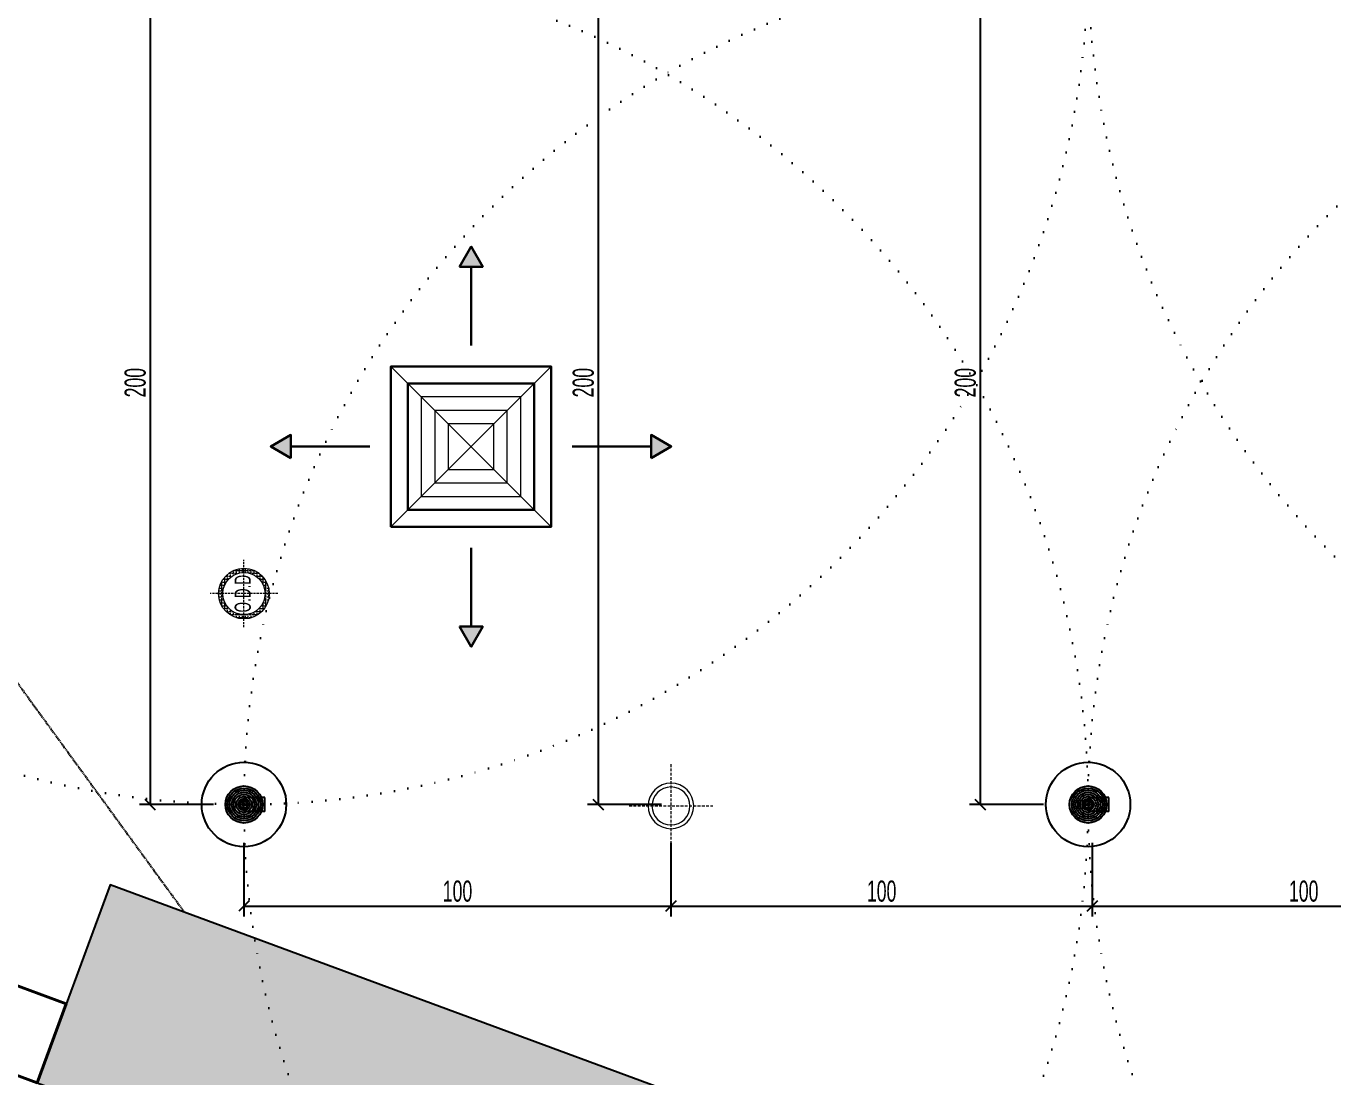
# Model space of a CAD drawing. Header units: millimetres. Extents: x 933584 to 974011, y 4545988 to 4553664.
# Drawn here: x 965810.4 to 966120, y 4551948.3 to 4552197.4 of the extents above; entities that cross this region are included whole.
import ezdxf

# ---------------------------------------------------------------- set-up
doc = ezdxf.new("R2010")
doc.units = ezdxf.units.MM
doc.header["$PDMODE"] = 35
for name, pattern in [('( Hidden )', [0.375, 0.25, -0.125]), ('568_AVN_KES_01$0$HIDDEN', [0.375, 0.25, -0.125]), ('DOT2', [3.175, 0, -3.175])]:
    doc.linetypes.add(name, pattern=pattern)
doc.layers.get('0').update_dxf_attribs({"color": 255})
doc.layers.get('Defpoints').update_dxf_attribs({"color": 8})
for name, color, linetype in [('0-DMS-50', 143, 'Continuous'), ('0-HSL-HTC_200', 1, 'Continuous'), ('0-LNS-SPL', 13, '568_AVN_KES_01$0$HIDDEN'), ('2-SPS-RCN', 2, 'Continuous'), ('_MSMEP_YT_SPRİNKLER-Details', 7, 'Continuous'), ('_MSMEP_YT_SPRİNKLER-Edge', 7, 'Continuous')]:
    doc.layers.add(name, color=color, linetype=linetype)
for name, color, linetype, lineweight in [('0-ONK-YANGIN DEDEKTÖRÜ', 4, 'Continuous', 5), ('12-ONK_AYDINLATMA', 1, 'Continuous', 5), ('2-SPS-IBW', 5, 'Continuous', 40), ('_MSMEP_HT_ÜFLEME_EKİPMANLARI', 10, 'Continuous', 30), ('_MSMEP_YT_SPRİNKLER', 1, 'Continuous', 30)]:
    doc.layers.add(name, color=color, linetype=linetype, lineweight=lineweight)
doc.styles.add('dim_romans_50', font='swissl.ttf', dxfattribs={"width": 0.6, "height": 5})
doc.dimstyles.new('ONK_dim 1_50', dxfattribs={"dimscale": 5, "dimtxt": 4, "dimasz": 0.5, "dimexe": 0.5, "dimexo": 0.5, "dimgap": 0.2, "dimtad": 1, "dimdec": 1, "dimrnd": 0.5, "dimzin": 9, "dimtxsty": 'dim_romans_50', "dimblk": 'OBLIQUE', "dimcen": 1, "dimclre": 256, "dimclrt": 256, "dimazin": 2, "dimtfac": 1, "dimtdec": 1, "dimtix": 1, "dimtmove": 2, "dimatfit": 3, "dimldrblk": 'OBLIQUE', "dimfxl": 3, "dimfxlon": 1, "dimarcsym": 0})

# ---------------------------------------------------------------- blocks, each defined once
blk = doc.blocks.new('xcvxcbv')
at = {"layer": '2-SPS-IBW'}
blk.add_lwpolyline([(934013, 4550609.59), (933993.28, 4550616.86), (933863.85, 4550794.73), (933863.85, 4550923.49), (933966.85, 4550923.49), (933966.85, 4550975.49), (933863.85, 4550975.49), (933863.85, 4550990.49), (933981.85, 4550990.49), (933981.85, 4550877.49), (933882.35, 4550877.49), (933882.35, 4550804.49), (934007.08, 4550633.09), (934019.92, 4550628.36), (934013, 4550609.59)], dxfattribs=at)
blk = doc.blocks.new('fdvd-flatten-1')
at = {"layer": '2-SPS-RCN'}
blk.add_lwpolyline([(934652.94, 4550373.38), (934659.71, 4550423.91), (934030.31, 4550656.51), (934013, 4550609.59)], close=True, dxfattribs=at)
blk = doc.blocks.new('*U1486')
at = {"layer": '_MSMEP_YT_SPRİNKLER-Details', "color": 1, "linetype": 'Continuous', "lineweight": -3}
for p, q in [((24500, 73133.6), (24491, 73133.6)), ((24491, 73133.6), (24497, 73133.6)), ((24500, 73133.6), (24491, 73133.6)), ((24491, 73133.6), (24497, 73133.6)), ((24497, 73133.6), (24497, 73133.6)), ((24497, 73133.6), (24503, 73133.6)), ((24497, 73133.6), (24497, 73133.6)), ((24497, 73133.6), (24503, 73133.6)), ((24509, 73133.6), (24500, 73133.6)), ((24509, 73133.6), (24500, 73133.6)), ((24503, 73133.6), (24503, 73133.6)), ((24503, 73133.6), (24509, 73133.6)), ((24503, 73133.6), (24503, 73133.6)), ((24503, 73133.6), (24509, 73133.6))]:
    blk.add_line(p, q, dxfattribs=at)
blk.add_circle((24500, 73133.6), 10, dxfattribs=at)
for major_axis in [(0, 100), (0, 43.9), (0, 38.9), (0, 33.9), (0, 28.9), (0, 23.9), (0, 18.9), (0, 13.9), (0, 8.95), (0, 3.95)]:
    blk.add_ellipse((24500, 73133.6), major_axis=major_axis, ratio=1, start_param=-1.570796, end_param=4.712389, dxfattribs=at)
blk = doc.blocks.new('*U1487')
at = {"layer": '_MSMEP_YT_SPRİNKLER-Details', "color": 7, "linetype": 'Continuous', "lineweight": -3}
blk.add_line((24500, 73133.6), (24500, 73133.6), dxfattribs=at)
blk = doc.blocks.new('*U1488')
at = {"layer": '_MSMEP_YT_SPRİNKLER-Edge', "color": 1, "linetype": 'Continuous', "lineweight": -3}
for p, q in [((24549.5, 73150.1), (24500, 73150.1)), ((24549.5, 73117.1), (24549.5, 73150.1)), ((24549.5, 73117.1), (24500, 73117.1))]:
    blk.add_line(p, q, dxfattribs=at)
blk = doc.blocks.new('YANGIN DEDEKTÖRÜ 1')
at = {"ltscale": 0.5}
h = blk.add_hatch(dxfattribs=at)
h.set_pattern_fill('ANGLE', color=256, scale=0.1)
h.set_pattern_definition([(0, (20756.2821, -51249.2567), (0, 0.6985), [0.508, -0.1905]), (90, (20756.2821, -51249.2567), (-0.6985, 4e-17), [0.508, -0.1905])])
edge = h.paths.add_edge_path(flags=17)
edge.add_arc((34913.45, -137395.48), 5, 0, 360)
edge = h.paths.add_edge_path()
edge.add_arc((34913.45, -137395.48), 6, 0, 360)
at = {"linetype": '( Hidden )', "ltscale": 2}
for points in [[(34913.45, -137403.48), (34913.45, -137387.48)], [(34905.45, -137395.48), (34921.45, -137395.48)]]:
    blk.add_lwpolyline(points, dxfattribs=at)
for radius in [6, 5]:
    blk.add_circle((34913.45, -137395.48), radius)
at = {"insert": (34908.97, -137393.26), "char_height": 3.832, "attachment_point": 1, "style": 'dim_romans_50'}
blk.add_mtext_dynamic_manual_height_columns('O.D.D.', width=12.8736, gutter_width=18.14, heights=[0], dxfattribs=at)
blk = doc.blocks.new('12 lik sıva üstü aydınlatma')
at = {"linetype": '( Hidden )', "ltscale": 3}
for points in [[(5935.81, -154395.28), (5935.81, -154417.28)], [(5924.81, -154406.28), (5946.81, -154406.28)]]:
    blk.add_lwpolyline(points, dxfattribs=at)
for radius in [6, 5]:
    blk.add_circle((5935.81, -154406.28), radius)
blk = doc.blocks.new('DFVBDZFVBDVB')
at = {"layer": '_MSMEP_HT_ÜFLEME_EKİPMANLARI', "color": 7, "ltscale": 20}
for p, q in [((947765.4, 4553761.2), (947765.4, 4553574.6)), ((947338.8, 4553334.6), (947525.4, 4553334.6)), ((948192, 4553334.6), (948005.4, 4553334.6)), ((947765.4, 4552908), (947765.4, 4553094.6))]:
    blk.add_line(p, q, dxfattribs=at)
at = {"layer": '_MSMEP_HT_ÜFLEME_EKİPMANLARI', "color": 253, "lineweight": 0, "ltscale": 10}
for p, q in [((947575.4, 4553144.6), (947955.4, 4553524.6)), ((947955.4, 4553144.6), (947575.4, 4553524.6))]:
    blk.add_line(p, q, dxfattribs=at)
at = {"layer": '_MSMEP_HT_ÜFLEME_EKİPMANLARI', "color": 7, "ltscale": 20}
for points in [[(947738.2, 4553761.2), (947793.4, 4553761.2), (947765.8, 4553809)], [(947338.8, 4553307.4), (947338.8, 4553362.6), (947291, 4553335)], [(948192, 4553307.4), (948192, 4553362.6), (948239.8, 4553335)], [(947738.2, 4552908), (947793.4, 4552908), (947765.8, 4552860.2)]]:
    blk.add_lwpolyline(points, close=True, dxfattribs=at)
at = {"layer": '_MSMEP_HT_ÜFLEME_EKİPMANLARI', "ltscale": 10}
for points in [[(947575.4, 4553144.6), (947955.4, 4553144.6), (947955.4, 4553524.6), (947575.4, 4553524.6)], [(947615.4, 4553184.6), (947915.4, 4553184.6), (947915.4, 4553484.6), (947615.4, 4553484.6)]]:
    blk.add_lwpolyline(points, close=True, dxfattribs=at)
at = {"layer": '_MSMEP_HT_ÜFLEME_EKİPMANLARI', "color": 253, "lineweight": 0, "ltscale": 10}
for points in [[(947647.4, 4553216.6), (947883.4, 4553216.6), (947883.4, 4553452.6), (947647.4, 4553452.6)], [(947679.4, 4553248.6), (947851.4, 4553248.6), (947851.4, 4553420.6), (947679.4, 4553420.6)], [(947711.4, 4553280.6), (947819.4, 4553280.6), (947819.4, 4553388.6), (947711.4, 4553388.6)]]:
    blk.add_lwpolyline(points, close=True, dxfattribs=at)
at = {"layer": '_MSMEP_HT_ÜFLEME_EKİPMANLARI', "color": 7, "ltscale": 20}
for points in [[(947793.4, 4553761.2), (947765.8, 4553809), (947738.2, 4553761.2), (947765.8, 4553809)], [(947765.8, 4553809), (947738.2, 4553761.2), (947793.4, 4553761.2), (947765.8, 4553809)], [(947338.8, 4553362.6), (947291, 4553335), (947338.8, 4553307.4), (947291, 4553335)], [(947291, 4553335), (947338.8, 4553307.4), (947338.8, 4553362.6), (947291, 4553335)], [(948192, 4553362.6), (948239.8, 4553335), (948192, 4553307.4), (948239.8, 4553335)], [(948239.8, 4553335), (948192, 4553307.4), (948192, 4553362.6), (948239.8, 4553335)], [(947793.4, 4552908), (947765.8, 4552860.2), (947738.2, 4552908), (947765.8, 4552860.2)], [(947765.8, 4552860.2), (947738.2, 4552908), (947793.4, 4552908), (947765.8, 4552860.2)]]:
    blk.add_solid(points, dxfattribs=at)
blk = doc.blocks.new('_Oblique')
at = {"color": 0, "linetype": 'ByBlock', "lineweight": -2}
blk.add_line((-0.5, -0.5), (0.5, 0.5), dxfattribs=at)
blk = doc.blocks.new('*D2162')
at = {"layer": '0-DMS-50', "lineweight": -2}
for p, q in [((965862.04, 4552003.78), (965862.04, 4551986.28)), ((965963.21, 4552003.78), (965963.21, 4551986.28))]:
    blk.add_line(p, q, dxfattribs=at)
at = {"layer": '0-DMS-50', "color": 0, "lineweight": -2}
blk.add_line((965862.04, 4551988.78), (965963.21, 4551988.78), dxfattribs=at)
at = {"layer": 'Defpoints', "color": 0}
for p in [(965862.04, 4552014.38), (965963.21, 4552014.38), (965963.21, 4551988.78)]:
    blk.add_point(p, dxfattribs=at)
at = {"layer": '0-DMS-50', "color": 0, "linetype": 'ByBlock', "lineweight": -2, "xscale": 2.5, "yscale": 2.5, "zscale": 2.5, "rotation": 180}
blk.add_blockref('_Oblique', (965862.04, 4551988.78), dxfattribs=at)
at = {"layer": '0-DMS-50', "color": 0, "linetype": 'ByBlock', "lineweight": -2, "xscale": 2.5, "yscale": 2.5, "zscale": 2.5}
blk.add_blockref('_Oblique', (965963.21, 4551988.78), dxfattribs=at)
at = {"layer": '0-DMS-50', "insert": (965912.63, 4551992.28), "char_height": 5, "attachment_point": 5, "style": 'dim_romans_50'}
blk.add_mtext('100', dxfattribs=at)
blk = doc.blocks.new('*D2163')
at = {"layer": '0-DMS-50', "lineweight": -2}
for p, q in [((965963.21, 4552003.78), (965963.21, 4551986.28)), ((966063.04, 4552003.78), (966063.04, 4551986.28))]:
    blk.add_line(p, q, dxfattribs=at)
at = {"layer": '0-DMS-50', "color": 0, "lineweight": -2}
blk.add_line((965963.21, 4551988.78), (966063.04, 4551988.78), dxfattribs=at)
at = {"layer": 'Defpoints', "color": 0}
for p in [(965963.21, 4552014.38), (966063.04, 4552014.26), (966063.04, 4551988.78)]:
    blk.add_point(p, dxfattribs=at)
at = {"layer": '0-DMS-50', "color": 0, "linetype": 'ByBlock', "lineweight": -2, "xscale": 2.5, "yscale": 2.5, "zscale": 2.5, "rotation": 180}
blk.add_blockref('_Oblique', (965963.21, 4551988.78), dxfattribs=at)
at = {"layer": '0-DMS-50', "color": 0, "linetype": 'ByBlock', "lineweight": -2, "xscale": 2.5, "yscale": 2.5, "zscale": 2.5}
blk.add_blockref('_Oblique', (966063.04, 4551988.78), dxfattribs=at)
at = {"layer": '0-DMS-50', "insert": (966013.12, 4551992.28), "char_height": 5, "attachment_point": 5, "style": 'dim_romans_50'}
blk.add_mtext('100', dxfattribs=at)
blk = doc.blocks.new('*D2164')
at = {"layer": '0-DMS-50', "lineweight": -2}
for p, q in [((966063.04, 4552003.78), (966063.04, 4551986.28)), ((966163.21, 4552003.78), (966163.21, 4551986.28))]:
    blk.add_line(p, q, dxfattribs=at)
at = {"layer": '0-DMS-50', "color": 0, "lineweight": -2}
blk.add_line((966063.04, 4551988.78), (966163.21, 4551988.78), dxfattribs=at)
at = {"layer": 'Defpoints', "color": 0}
for p in [(966063.04, 4552014.26), (966163.21, 4552014.02), (966163.21, 4551988.78)]:
    blk.add_point(p, dxfattribs=at)
at = {"layer": '0-DMS-50', "color": 0, "linetype": 'ByBlock', "lineweight": -2, "xscale": 2.5, "yscale": 2.5, "zscale": 2.5, "rotation": 180}
blk.add_blockref('_Oblique', (966063.04, 4551988.78), dxfattribs=at)
at = {"layer": '0-DMS-50', "color": 0, "linetype": 'ByBlock', "lineweight": -2, "xscale": 2.5, "yscale": 2.5, "zscale": 2.5}
blk.add_blockref('_Oblique', (966163.21, 4551988.78), dxfattribs=at)
at = {"layer": '0-DMS-50', "insert": (966113.12, 4551992.28), "char_height": 5, "attachment_point": 5, "style": 'dim_romans_50'}
blk.add_mtext('100', dxfattribs=at)
blk = doc.blocks.new('*D2168')
at = {"layer": '0-DMS-50', "lineweight": -2}
for p, q in [((965854.78, 4552212.85), (965837.28, 4552212.85)), ((965854.78, 4552012.85), (965837.28, 4552012.85))]:
    blk.add_line(p, q, dxfattribs=at)
at = {"layer": '0-DMS-50', "color": 0, "lineweight": -2}
blk.add_line((965839.78, 4552212.85), (965839.78, 4552012.85), dxfattribs=at)
at = {"layer": 'Defpoints', "color": 0}
for p in [(965862.04, 4552212.85), (965839.78, 4552012.85), (965862.04, 4552012.85)]:
    blk.add_point(p, dxfattribs=at)
at = {"layer": '0-DMS-50', "color": 0, "linetype": 'ByBlock', "lineweight": -2, "xscale": 2.5, "yscale": 2.5, "zscale": 2.5}
for p, rotation in [((965839.78, 4552212.85), 90), ((965839.78, 4552012.85), 270)]:
    blk.add_blockref('_Oblique', p, dxfattribs=dict(at, rotation=rotation))
at = {"layer": '0-DMS-50', "insert": (965836.28, 4552112.85), "char_height": 5, "attachment_point": 5, "rotation": 90, "style": 'dim_romans_50'}
blk.add_mtext('200', dxfattribs=at)
blk = doc.blocks.new('*D2170')
at = {"layer": '0-DMS-50', "lineweight": -2}
for p, q in [((965960.95, 4552212.85), (965943.45, 4552212.85)), ((965960.95, 4552012.85), (965943.45, 4552012.85))]:
    blk.add_line(p, q, dxfattribs=at)
at = {"layer": '0-DMS-50', "color": 0, "lineweight": -2}
blk.add_line((965945.95, 4552212.85), (965945.95, 4552012.85), dxfattribs=at)
at = {"layer": 'Defpoints', "color": 0}
for p in [(965968.22, 4552212.85), (965945.95, 4552012.85), (965968.22, 4552012.85)]:
    blk.add_point(p, dxfattribs=at)
at = {"layer": '0-DMS-50', "color": 0, "linetype": 'ByBlock', "lineweight": -2, "xscale": 2.5, "yscale": 2.5, "zscale": 2.5}
for p, rotation in [((965945.95, 4552212.85), 90), ((965945.95, 4552012.85), 270)]:
    blk.add_blockref('_Oblique', p, dxfattribs=dict(at, rotation=rotation))
at = {"layer": '0-DMS-50', "insert": (965942.45, 4552112.85), "char_height": 5, "attachment_point": 5, "rotation": 90, "style": 'dim_romans_50'}
blk.add_mtext('200', dxfattribs=at)
blk = doc.blocks.new('*D2172')
at = {"layer": '0-DMS-50', "lineweight": -2}
for p, q in [((966051.46, 4552212.85), (966033.96, 4552212.85)), ((966051.46, 4552012.85), (966033.96, 4552012.85))]:
    blk.add_line(p, q, dxfattribs=at)
at = {"layer": '0-DMS-50', "color": 0, "lineweight": -2}
blk.add_line((966036.46, 4552212.85), (966036.46, 4552012.85), dxfattribs=at)
at = {"layer": 'Defpoints', "color": 0}
for p in [(966058.73, 4552212.85), (966036.46, 4552012.85), (966058.73, 4552012.85)]:
    blk.add_point(p, dxfattribs=at)
at = {"layer": '0-DMS-50', "color": 0, "linetype": 'ByBlock', "lineweight": -2, "xscale": 2.5, "yscale": 2.5, "zscale": 2.5}
for p, rotation in [((966036.46, 4552212.85), 90), ((966036.46, 4552012.85), 270)]:
    blk.add_blockref('_Oblique', p, dxfattribs=dict(at, rotation=rotation))
at = {"layer": '0-DMS-50', "insert": (966032.96, 4552112.85), "char_height": 5, "attachment_point": 5, "rotation": 90, "style": 'dim_romans_50'}
blk.add_mtext('200', dxfattribs=at)

msp = doc.modelspace()

# ---------------------------------------------------------------- hatches: boundary and pattern name
at = {"layer": '0-HSL-HTC_200'}
h = msp.add_hatch(dxfattribs=at)
h.set_pattern_fill('ANSI33', color=256)
h.set_pattern_definition([(45, (962001.9395, 4554793.885), (-4.490128, 4.490128), []), (45, (962006.4297, 4554793.885), (-4.490128, 4.490128), [3.175, -1.5875])])
h.paths.add_polyline_path([(966452.94, 4551710.64), (966459.71, 4551761.17), (965830.31, 4551993.76), (965813, 4551946.85)])

# ---------------------------------------------------------------- linework, layer by layer
at = {"layer": '0-LNS-SPL'}
msp.add_lwpolyline([(965723.85, 4552505.75), (965723.85, 4552157.8), (965847.97, 4551987.24)], dxfattribs=at)
at = {"layer": '_MSMEP_YT_SPRİNKLER', "linetype": 'DOT2'}
for centre in [(965862.04, 4552212.85), (966262.04, 4552212.85), (965862.04, 4552012.85), (966062.04, 4552012.85), (966262.04, 4552012.85)]:
    msp.add_circle(centre, 200, dxfattribs=at)

# ---------------------------------------------------------------- block references
for name in ['xcvxcbv', 'fdvd-flatten-1']:
    msp.add_blockref(name, (31800, 1337.26))
at = {"layer": '0-LNS-SPL', "xscale": 0.1, "yscale": 0.1, "zscale": 0.1}
msp.add_blockref('DFVBDZFVBDVB', (871139.29, 4096764.22), dxfattribs=at)
at = {"layer": '0-ONK-YANGIN DEDEKTÖRÜ', "rotation": 90}
msp.add_blockref('YANGIN DEDEKTÖRÜ 1', (828466.56, 4517149.4), dxfattribs=at)
at = {"layer": '12-ONK_AYDINLATMA', "linetype": 'Continuous', "ltscale": 0.07, "xscale": -0.9, "yscale": 0.9, "zscale": 0.9, "rotation": 89.99999999999987}
msp.add_blockref('12 lik sıva üstü aydınlatma', (826997.56, 4557354.73), dxfattribs=at)
at = {"layer": '_MSMEP_YT_SPRİNKLER', "xscale": 0.1, "yscale": 0.1, "zscale": 0.1}
for name, p in [('*U1486', (963412.04, 4544699.49)), ('*U1486', (963612.04, 4544699.49)), ('*U1488', (963412.04, 4544699.49)), ('*U1488', (963612.04, 4544699.49)), ('*U1487', (963412.04, 4544699.49)), ('*U1487', (963612.04, 4544699.49))]:
    msp.add_blockref(name, p, dxfattribs=at)

# ---------------------------------------------------------------- dimensions: what is measured, and where the dimension line sits
at = {"layer": '0-DMS-50'}
for base, p1, p2, angle, picture, middle in [((965839.78, 4552012.85), (965862.04, 4552212.85), (965862.04, 4552012.85), 90, '*D2168', (965836.28, 4552112.85)), ((965945.95, 4552012.85), (965968.22, 4552212.85), (965968.22, 4552012.85), 90, '*D2170', (965942.45, 4552112.85)), ((966036.46, 4552012.85), (966058.73, 4552212.85), (966058.73, 4552012.85), 90, '*D2172', (966032.96, 4552112.85)), ((966063.04, 4551988.78), (965963.21, 4552014.38), (966063.04, 4552014.26), 180, '*D2163', (966013.12, 4551992.28)), ((966163.21, 4551988.78), (966063.04, 4552014.26), (966163.21, 4552014.02), 180, '*D2164', (966113.12, 4551992.28))]:
    dim = msp.add_linear_dim(base=base, p1=p1, p2=p2, angle=angle, dimstyle='ONK_dim 1_50', dxfattribs=at)
    dim.commit()
    dim.dimension.update_dxf_attribs({"geometry": picture, "text_midpoint": middle})
dim = msp.add_aligned_dim(p1=(965862.04, 4552014.38), p2=(965963.21, 4552014.38), distance=-25.6, text='100', dimstyle='ONK_dim 1_50', override={"dimtxsty": 'dim_romans_50'}, dxfattribs=at)
dim.commit()
dim.dimension.update_dxf_attribs({"geometry": '*D2162', "text_midpoint": (965912.63, 4551992.28)})

doc.saveas('drawing.dxf')
